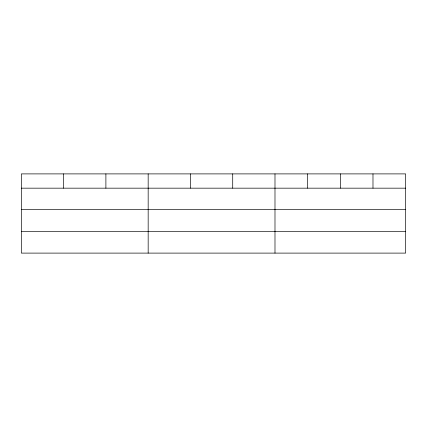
<?xml version="1.0" encoding="UTF-8"?>
<svg xmlns="http://www.w3.org/2000/svg" width="427" height="427" viewBox="0 0 427 427"><rect width="100%" height="100%" fill="white"/><g stroke="black" fill="none" stroke-linecap="round" stroke-linejoin="round"><path stroke-width="0.64" d="M405.65 209.598L405.65 173.896L21.35 173.896L21.35 253.104L405.65 253.104L405.65 209.598L21.35 209.598M21.35 188.168L405.65 188.168M21.35 231.674L405.65 231.674M372.984 173.896L372.984 188.168M340.319 173.896L340.319 188.168M307.653 173.896L307.653 188.168M274.988 173.896L274.988 253.104M232.715 173.896L232.715 188.168M190.442 173.896L190.442 188.168M148.169 173.896L148.169 253.104M105.896 173.896L105.896 188.168M63.623 173.896L63.623 188.168"/></g></svg>
